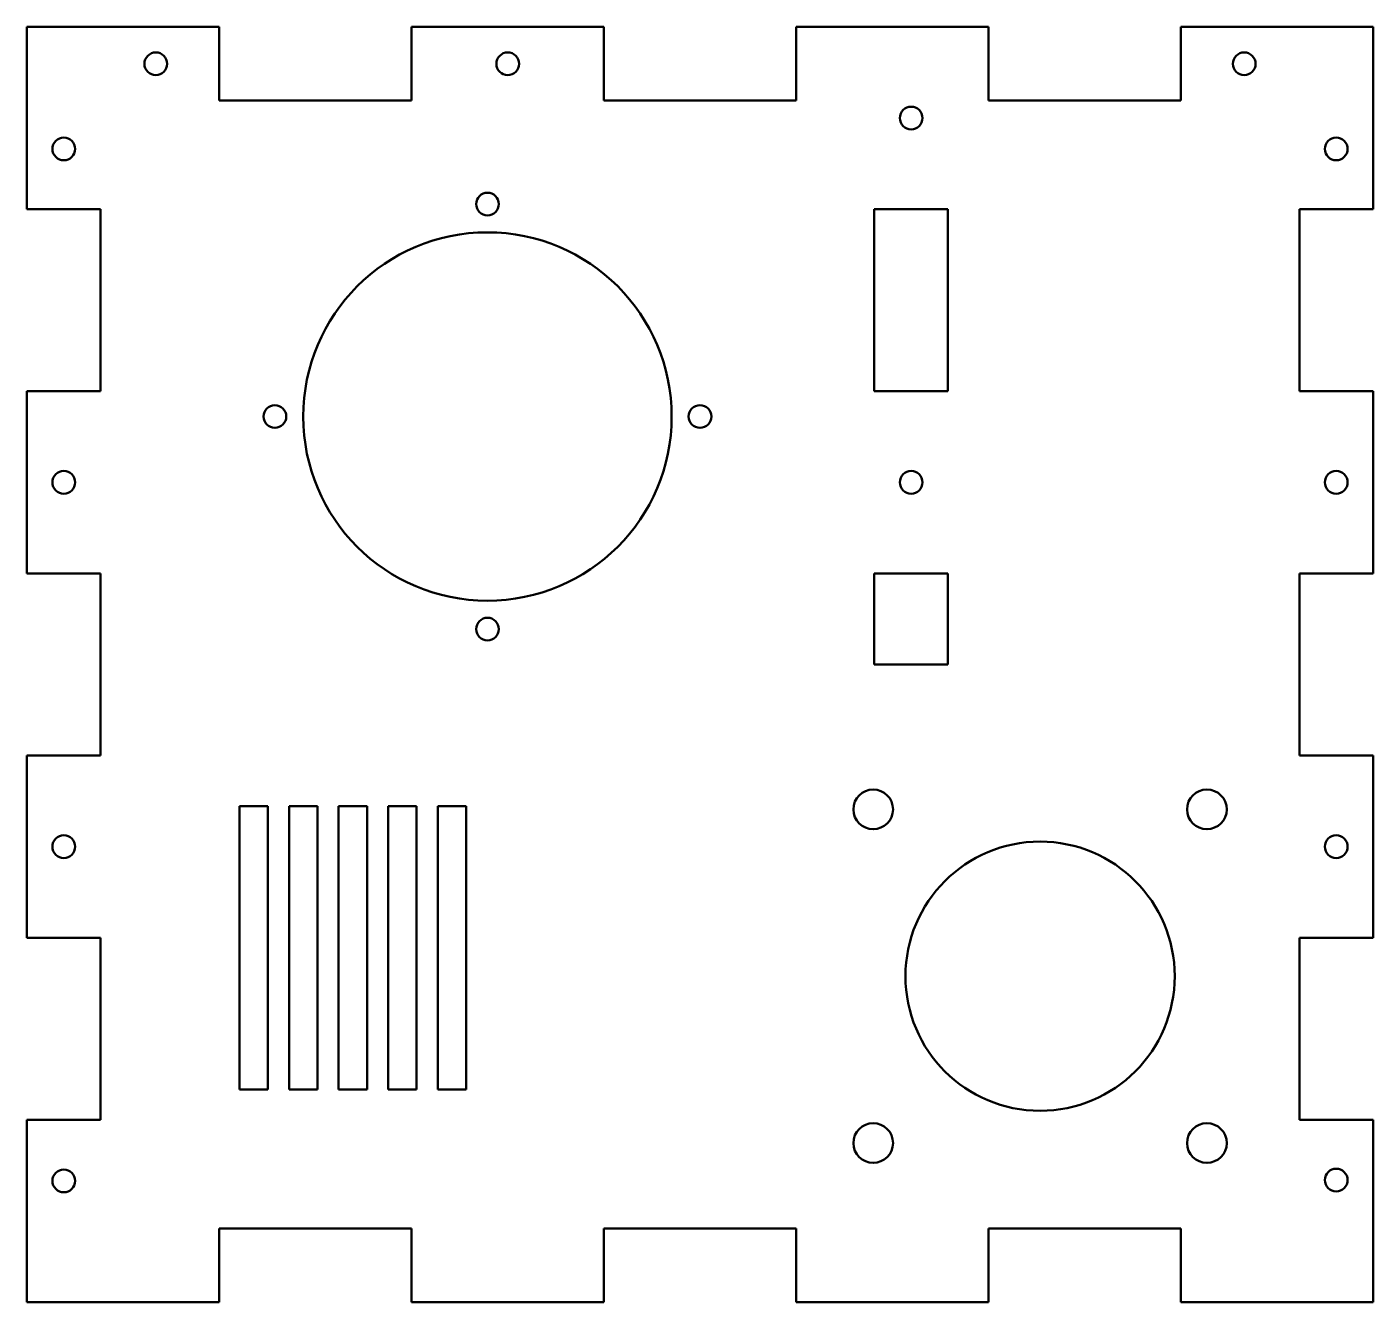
# Model space of a CAD drawing. Header units: millimetres. Extents: x 118 to 308, y 76 to 256.
import ezdxf

# ---------------------------------------------------------------- set-up
doc = ezdxf.new("R2010")
doc.units = ezdxf.units.MM
doc.header["$LTSCALE"] = 0.75
doc.layers.add('Visible', color=7, linetype='Continuous', lineweight=50)

msp = doc.modelspace()

# ---------------------------------------------------------------- linework, layer by layer
at = {"layer": 'Visible', "extrusion": (-1, 2e-16, 0)}
for p, q in [((118.344488, 256.207671), (118.344488, 230.493385)), ((145.487345, 256.207671), (118.344488, 256.207671)), ((145.487345, 245.807671), (145.487345, 256.207671)), ((172.630203, 256.207671), (172.630203, 245.807671)), ((199.77306, 256.207671), (172.630203, 256.207671)), ((199.77306, 245.807671), (199.77306, 256.207671)), ((226.915917, 256.207671), (226.915917, 245.807671)), ((254.058774, 256.207671), (226.915917, 256.207671)), ((254.058774, 245.807671), (254.058774, 256.207671)), ((281.201631, 256.207671), (281.201631, 245.807671)), ((308.344488, 256.207671), (281.201631, 256.207671)), ((308.344488, 230.493385), (308.344488, 256.207671)), ((172.630203, 245.807671), (145.487345, 245.807671)), ((226.915917, 245.807671), (199.77306, 245.807671)), ((281.201631, 245.807671), (254.058774, 245.807671)), ((118.344488, 230.493385), (128.744488, 230.493385)), ((128.744488, 230.493385), (128.744488, 204.779099)), ((237.944488, 230.493385), (248.344488, 230.493385)), ((237.944488, 204.779099), (237.944488, 230.493385)), ((248.344488, 230.493385), (248.344488, 204.779099)), ((297.944488, 230.493385), (308.344488, 230.493385)), ((297.944488, 204.779099), (297.944488, 230.493385)), ((118.344488, 204.779099), (118.344488, 179.064814)), ((128.744488, 204.779099), (118.344488, 204.779099)), ((248.344488, 204.779099), (237.944488, 204.779099)), ((308.344488, 204.779099), (297.944488, 204.779099)), ((308.344488, 179.064814), (308.344488, 204.779099)), ((118.344488, 179.064814), (128.744488, 179.064814)), ((128.744488, 179.064814), (128.744488, 153.350528)), ((237.944488, 179.064814), (248.344488, 179.064814)), ((237.944488, 166.207671), (237.944488, 179.064814)), ((248.344488, 179.064814), (248.344488, 166.207671)), ((297.944488, 179.064814), (308.344488, 179.064814)), ((297.944488, 153.350528), (297.944488, 179.064814)), ((248.344488, 166.207671), (237.944488, 166.207671)), ((118.344488, 153.350528), (118.344488, 127.636242)), ((128.744488, 153.350528), (118.344488, 153.350528)), ((308.344488, 153.350528), (297.944488, 153.350528)), ((308.344488, 127.636242), (308.344488, 153.350528)), ((148.344488, 146.207671), (152.344488, 146.207671)), ((148.344488, 106.207671), (148.344488, 146.207671)), ((152.344488, 146.207671), (152.344488, 106.207671)), ((155.344488, 146.207671), (159.344488, 146.207671)), ((155.344488, 106.207671), (155.344488, 146.207671)), ((159.344488, 146.207671), (159.344488, 106.207671)), ((162.344488, 146.207671), (166.344488, 146.207671)), ((162.344488, 106.207671), (162.344488, 146.207671)), ((166.344488, 146.207671), (166.344488, 106.207671)), ((169.344488, 146.207671), (173.344488, 146.207671)), ((169.344488, 106.207671), (169.344488, 146.207671)), ((173.344488, 146.207671), (173.344488, 106.207671)), ((176.344488, 146.207671), (180.344488, 146.207671)), ((176.344488, 106.207671), (176.344488, 146.207671)), ((180.344488, 146.207671), (180.344488, 106.207671)), ((118.344488, 127.636242), (128.744488, 127.636242)), ((128.744488, 127.636242), (128.744488, 101.921957)), ((297.944488, 127.636242), (308.344488, 127.636242)), ((297.944488, 101.921957), (297.944488, 127.636242)), ((152.344488, 106.207671), (148.344488, 106.207671)), ((159.344488, 106.207671), (155.344488, 106.207671)), ((166.344488, 106.207671), (162.344488, 106.207671)), ((173.344488, 106.207671), (169.344488, 106.207671)), ((180.344488, 106.207671), (176.344488, 106.207671)), ((118.344488, 101.921957), (118.344488, 76.207671)), ((128.744488, 101.921957), (118.344488, 101.921957)), ((308.344488, 101.921957), (297.944488, 101.921957)), ((308.344488, 76.207671), (308.344488, 101.921957)), ((145.487345, 86.607671), (172.630203, 86.607671)), ((145.487345, 76.207671), (145.487345, 86.607671)), ((172.630203, 86.607671), (172.630203, 76.207671)), ((199.77306, 86.607671), (226.915917, 86.607671)), ((199.77306, 76.207671), (199.77306, 86.607671)), ((226.915917, 86.607671), (226.915917, 76.207671)), ((254.058774, 86.607671), (281.201631, 86.607671)), ((254.058774, 76.207671), (254.058774, 86.607671)), ((281.201631, 86.607671), (281.201631, 76.207671)), ((118.344488, 76.207671), (145.487345, 76.207671)), ((172.630203, 76.207671), (199.77306, 76.207671)), ((226.915917, 76.207671), (254.058774, 76.207671)), ((281.201631, 76.207671), (308.344488, 76.207671))]:
    msp.add_line(p, q, dxfattribs=at)
at = {"layer": 'Visible', "extrusion": (0, 2e-16, -1)}
for centre, radius in [((-136.530203, 251.007671), 1.6), ((-186.201631, 251.007671), 1.6), ((-290.158774, 251.007671), 1.6), ((-243.144488, 243.350528), 1.6), ((-123.544488, 238.979099), 1.6), ((-303.144488, 238.979099), 1.6), ((-183.344488, 231.207671), 1.6), ((-183.344488, 201.207671), 26), ((-153.344488, 201.207671), 1.6), ((-213.344488, 201.207671), 1.6), ((-123.544488, 191.921957), 1.6), ((-243.144488, 191.921957), 1.6), ((-303.144488, 191.921957), 1.6), ((-183.344488, 171.207671), 1.6), ((-237.794488, 145.757671), 2.8), ((-284.894488, 145.757671), 2.8), ((-123.544488, 140.493385), 1.6), ((-261.344488, 122.207671), 19), ((-303.144488, 140.493385), 1.6), ((-237.794488, 98.657671), 2.8), ((-284.894488, 98.657671), 2.8), ((-303.144488, 93.436242), 1.6), ((-123.544488, 93.307671), 1.6)]:
    msp.add_circle(centre, radius, dxfattribs=at)

doc.saveas('drawing.dxf')
